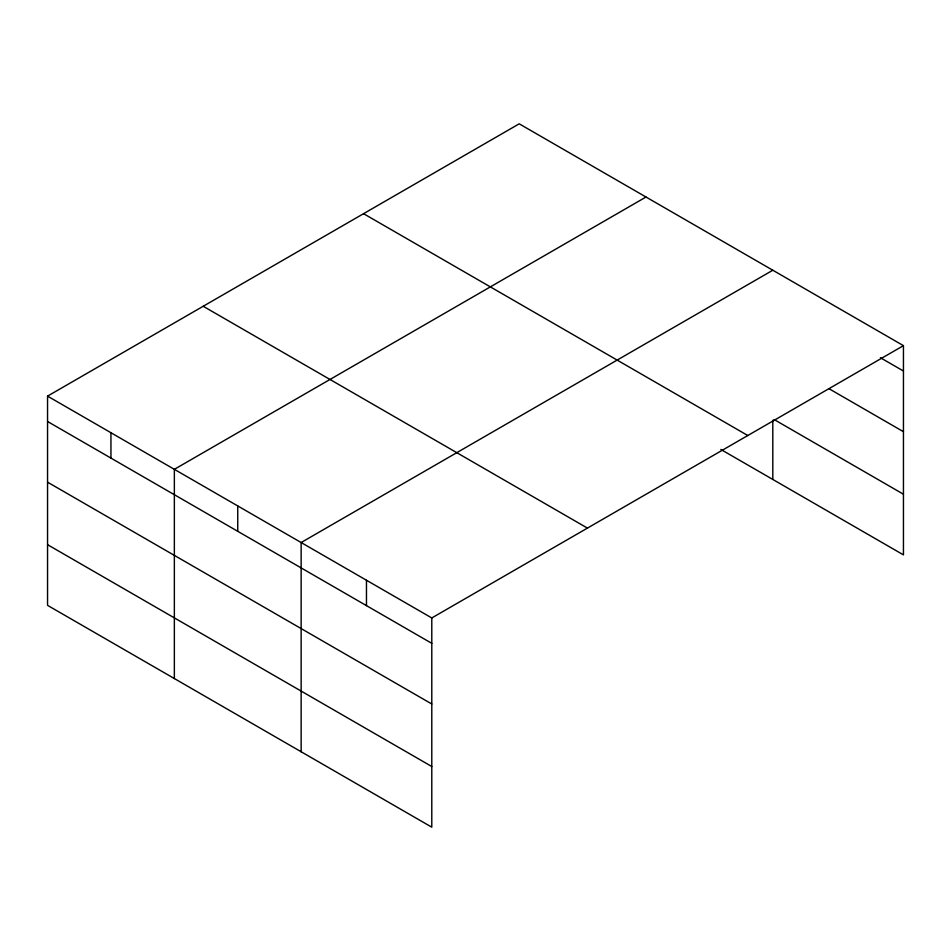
<?xml version="1.0" encoding="UTF-8"?>
<svg xmlns="http://www.w3.org/2000/svg" width="951" height="951" viewBox="0 0 951 951"><rect width="100%" height="100%" fill="white"/><g stroke="black" fill="none" stroke-linecap="round" stroke-linejoin="round"><path stroke-width="1.43" d="M720.822 449.431L903.45 554.873L903.45 345.653L519.21 123.82L47.55 396.127L47.55 605.347L431.79 827.18L431.79 617.96L47.55 396.127M646.002 197.023L174.354 469.33L174.354 678.55M772.806 270.227L301.146 542.534L301.146 751.765M431.79 617.96L903.45 345.653M880.4 357.719L903.45 371.021M829.165 388.804L903.45 431.695M774.09 419.522L903.45 494.211M363.555 213.678L747.807 435.522M203.193 306.258L587.445 528.102M47.55 421.495L431.79 643.34M47.55 482.169L431.79 704.002M47.55 544.673L431.79 766.518M772.806 420.259L772.806 479.447M366.468 580.253L366.468 605.621M237.75 505.932L237.75 531.3M110.946 432.729L110.946 458.097"/></g></svg>
